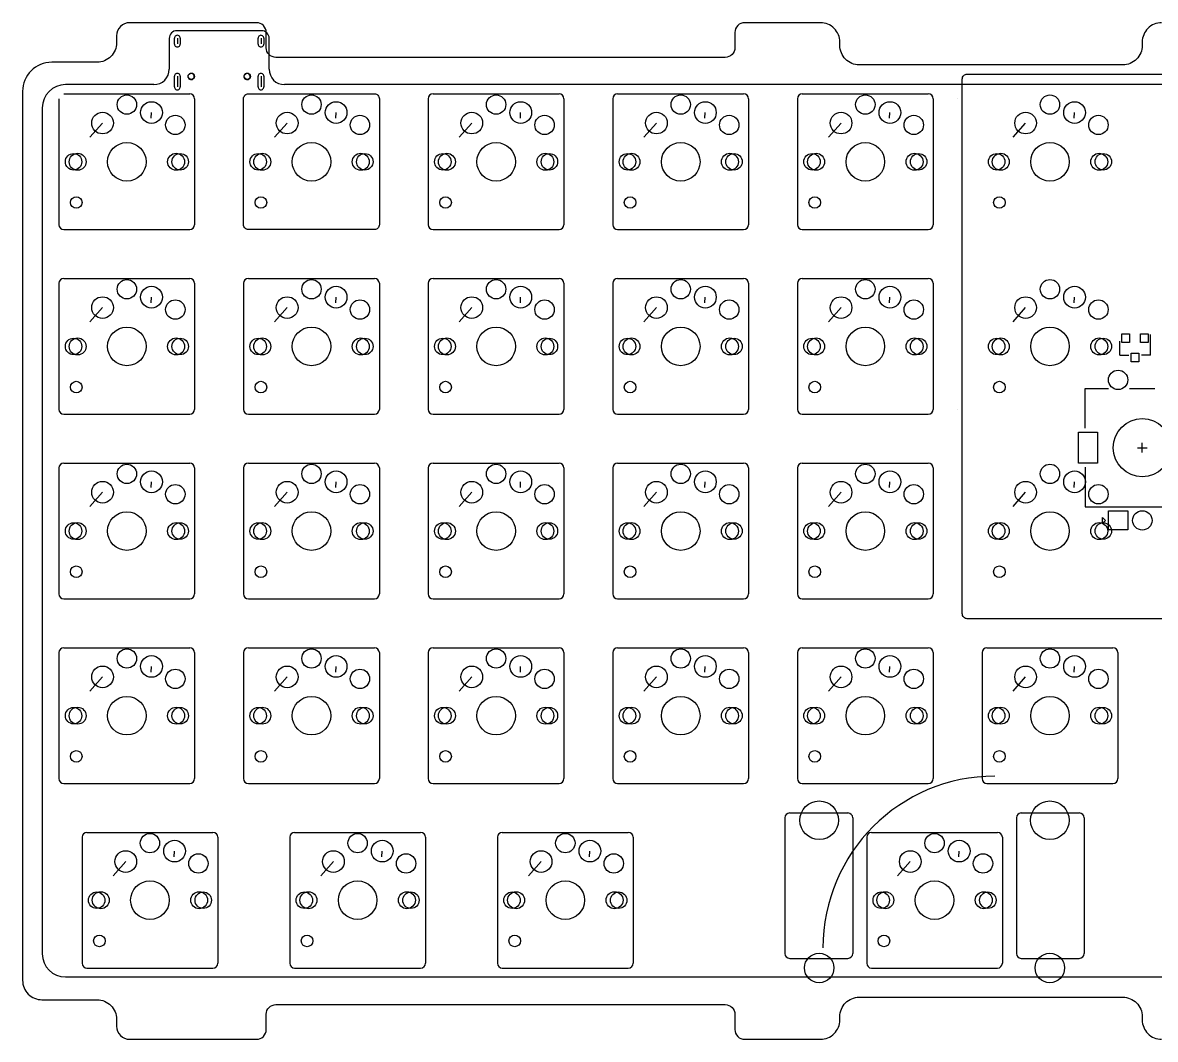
# Model space of a CAD drawing. Header units: millimetres. Extents: x -1 to 306, y -100 to 5.
# Drawn here: x -1.2 to 115.7, y -100.1 to 4.8 of the extents above; entities that cross this region are included whole.
import ezdxf

# ---------------------------------------------------------------- set-up
doc = ezdxf.new("R2010")
doc.units = ezdxf.units.MM
doc.header["$MEASUREMENT"] = 0
doc.layers.add('PCB', color=5, linetype='Continuous', lineweight=25)
doc.layers.add('Top Plate', color=3, linetype='Continuous', lineweight=25)

msp = doc.modelspace()

# ---------------------------------------------------------------- linework, layer by layer
for p, q in [((2.52, -3.02), (2.52, -16.02)), ((3.02, -2.52), (16.02, -2.52)), ((16.52, -3.02), (16.52, -16.02)), ((40.62, -3.02), (40.62, -16.02)), ((41.12, -2.52), (54.12, -2.52)), ((54.62, -3.02), (54.62, -16.02)), ((59.67, -3.02), (59.67, -16.02)), ((60.17, -2.52), (73.17, -2.52)), ((73.67, -3.02), (73.67, -16.02)), ((78.72, -3.02), (78.72, -16.02)), ((79.22, -2.52), (92.22, -2.52)), ((92.72, -3.02), (92.72, -16.02)), ((3.02, -16.52), (16.02, -16.52)), ((41.12, -16.52), (54.12, -16.52)), ((60.17, -16.52), (73.17, -16.52)), ((79.22, -16.52), (92.22, -16.52)), ((2.52, -22.07), (2.52, -35.08)), ((3.02, -21.57), (16.02, -21.57)), ((16.52, -22.07), (16.52, -35.08)), ((21.57, -22.07), (21.57, -35.08)), ((22.07, -21.57), (35.08, -21.57)), ((35.58, -22.07), (35.58, -35.08)), ((40.62, -22.07), (40.62, -35.08)), ((41.12, -21.57), (54.12, -21.57)), ((54.62, -22.07), (54.62, -35.08)), ((59.67, -22.07), (59.67, -35.08)), ((60.17, -21.57), (73.17, -21.57)), ((73.67, -22.07), (73.67, -35.08)), ((78.72, -22.07), (78.72, -35.08)), ((79.22, -21.57), (92.22, -21.57)), ((92.72, -22.07), (92.72, -35.08)), ((3.02, -35.58), (16.02, -35.58)), ((22.07, -35.58), (35.08, -35.58)), ((41.12, -35.58), (54.12, -35.58)), ((60.17, -35.58), (73.17, -35.58)), ((79.22, -35.58), (92.22, -35.58)), ((3.02, -40.62), (16.02, -40.62)), ((22.07, -40.62), (35.08, -40.62)), ((41.12, -40.62), (54.12, -40.62)), ((60.17, -40.62), (73.17, -40.62)), ((79.22, -40.62), (92.22, -40.62)), ((2.52, -41.12), (2.52, -54.12)), ((16.52, -41.12), (16.52, -54.12)), ((21.57, -41.12), (21.57, -54.12)), ((35.58, -41.12), (35.58, -54.12)), ((40.62, -41.12), (40.62, -54.12)), ((54.62, -41.12), (54.62, -54.12)), ((59.67, -41.12), (59.67, -54.12)), ((73.67, -41.12), (73.67, -54.12)), ((78.72, -41.12), (78.72, -54.12)), ((92.72, -41.12), (92.72, -54.12)), ((3.02, -54.62), (16.02, -54.62)), ((22.07, -54.62), (35.08, -54.62)), ((41.12, -54.62), (54.12, -54.62)), ((60.17, -54.62), (73.17, -54.62)), ((79.22, -54.62), (92.22, -54.62)), ((2.52, -60.17), (2.52, -73.17)), ((3.02, -59.67), (16.02, -59.67)), ((16.52, -60.17), (16.52, -73.17)), ((21.57, -60.17), (21.57, -73.17)), ((22.07, -59.67), (35.08, -59.67)), ((35.58, -60.17), (35.58, -73.17)), ((40.62, -60.17), (40.62, -73.17)), ((41.12, -59.67), (54.12, -59.67)), ((54.62, -60.17), (54.62, -73.17)), ((59.67, -60.17), (59.67, -73.17)), ((60.17, -59.67), (73.17, -59.67)), ((73.67, -60.17), (73.67, -73.17)), ((78.72, -60.17), (78.72, -73.17)), ((79.22, -59.67), (92.22, -59.67)), ((92.72, -60.17), (92.72, -73.17)), ((97.78, -60.17), (97.78, -73.17)), ((98.28, -59.67), (111.28, -59.67)), ((111.78, -60.17), (111.78, -73.17)), ((3.02, -73.67), (16.02, -73.67)), ((22.07, -73.67), (35.08, -73.67)), ((41.12, -73.67), (54.12, -73.67)), ((60.17, -73.67), (73.17, -73.67)), ((79.22, -73.67), (92.22, -73.67)), ((98.28, -73.67), (111.28, -73.67)), ((77.93, -76.72), (83.93, -76.72)), ((101.81, -76.72), (107.81, -76.72)), ((77.43, -77.22), (77.43, -91.22)), ((84.43, -77.22), (84.43, -91.22)), ((101.31, -77.22), (101.31, -91.22)), ((108.31, -77.22), (108.31, -91.22)), ((4.91, -79.22), (4.91, -92.22)), ((5.41, -78.72), (18.41, -78.72)), ((18.91, -79.22), (18.91, -92.22)), ((26.34, -79.22), (26.34, -92.22)), ((26.84, -78.72), (39.84, -78.72)), ((40.34, -79.22), (40.34, -92.22)), ((47.77, -79.22), (47.77, -92.22)), ((48.27, -78.72), (61.27, -78.72)), ((61.77, -79.22), (61.77, -92.22)), ((85.87, -79.22), (85.87, -92.22)), ((86.37, -78.72), (99.37, -78.72)), ((99.87, -79.22), (99.87, -92.22)), ((77.93, -91.72), (83.93, -91.72)), ((101.81, -91.72), (107.81, -91.72)), ((5.41, -92.72), (18.41, -92.72)), ((26.84, -92.72), (39.84, -92.72)), ((48.27, -92.72), (61.27, -92.72)), ((86.37, -92.72), (99.37, -92.72))]:
    msp.add_line(p, q)
msp.add_lwpolyline([(116.3, 4.82, 0.414214), (114.3, 2.82), (114.3, 2.47, -0.414214), (112.3, 0.47), (85.1, 0.47, -0.414214), (83.1, 2.47), (83.1, 2.82, 0.414214), (81.1, 4.82), (73.27, 4.82, 0.414214), (72.27, 3.82), (72.27, 2.24, -0.414214), (71.27, 1.24), (24.91, 1.24, -0.414214), (23.91, 2.24), (23.91, 3.82, 0.414214), (22.91, 4.82), (9.81, 4.82, 0.414214), (8.46, 3.47), (8.46, 2.74, -0.414214), (6.46, 0.74), (1.77, 0.74, 0.414214), (-1.23, -2.26), (-1.23, -93.99, 0.414214), (0.77, -95.99), (6.46, -95.99, -0.414214), (8.46, -97.99), (8.46, -98.72, 0.414214), (9.81, -100.07), (22.91, -100.07, 0.414214), (23.91, -99.07), (23.91, -97.49, -0.414214), (24.91, -96.49), (71.27, -96.49, -0.414214), (72.27, -97.49), (72.27, -99.07, 0.414214), (73.27, -100.07), (81.1, -100.07, 0.414214), (83.1, -98.07), (83.1, -97.73, -0.414214), (85.1, -95.73), (112.3, -95.73, -0.414214), (114.3, -97.73), (114.3, -98.07, 0.414214), (116.3, -100.07)], format="xyb")
at = {"flags": 128}
msp.add_lwpolyline([(35.08, -2.52, -0.414214), (35.58, -3.02), (35.58, -16.02, -0.414214), (35.08, -16.52), (22.07, -16.52, -0.414214), (21.57, -16.02), (21.57, -3.02, -0.414214), (22.07, -2.52)], format="xyb", close=True, dxfattribs=at)
for centre, start, end in [((16.02, -3.02), 0, 90), ((41.12, -3.02), 90, 180), ((54.12, -3.02), 0, 90), ((60.17, -3.02), 90, 180), ((73.17, -3.02), 0, 90), ((79.22, -3.02), 90, 180), ((92.22, -3.02), 0, 90), ((3.02, -16.02), 180, 270), ((16.02, -16.02), 270, 0), ((41.12, -16.02), 180, 270), ((54.12, -16.02), 270, 0), ((60.17, -16.02), 180, 270), ((73.17, -16.02), 270, 0), ((79.22, -16.02), 180, 270), ((92.22, -16.02), 270, 0), ((3.02, -22.07), 90, 180), ((16.02, -22.07), 0, 90), ((22.07, -22.07), 90, 180), ((35.08, -22.07), 0, 90), ((41.12, -22.07), 90, 180), ((54.12, -22.07), 0, 90), ((60.17, -22.07), 90, 180), ((73.17, -22.07), 0, 90), ((79.22, -22.07), 90, 180), ((92.22, -22.07), 0, 90), ((3.02, -35.08), 180, 270), ((16.02, -35.08), 270, 0), ((22.07, -35.08), 180, 270), ((35.08, -35.08), 270, 0), ((41.12, -35.08), 180, 270), ((54.12, -35.08), 270, 0), ((60.17, -35.08), 180, 270), ((73.17, -35.08), 270, 0), ((79.22, -35.08), 180, 270), ((92.22, -35.08), 270, 0), ((3.02, -41.12), 90, 180), ((16.02, -41.12), 0, 90), ((22.07, -41.12), 90, 180), ((35.08, -41.12), 0, 90), ((41.12, -41.12), 90, 180), ((54.12, -41.12), 0, 90), ((60.17, -41.12), 90, 180), ((73.17, -41.12), 0, 90), ((79.22, -41.12), 90, 180), ((92.22, -41.12), 0, 90), ((3.02, -54.12), 180, 270), ((16.02, -54.12), 270, 0), ((22.07, -54.12), 180, 270), ((35.08, -54.12), 270, 0), ((41.12, -54.12), 180, 270), ((54.12, -54.12), 270, 0), ((60.17, -54.12), 180, 270), ((73.17, -54.12), 270, 0), ((79.22, -54.12), 180, 270), ((92.22, -54.12), 270, 0), ((3.02, -60.17), 90, 180), ((16.02, -60.17), 0, 90), ((22.07, -60.17), 90, 180), ((35.08, -60.17), 0, 90), ((41.12, -60.17), 90, 180), ((54.12, -60.17), 0, 90), ((60.17, -60.17), 90, 180), ((73.17, -60.17), 0, 90), ((79.22, -60.17), 90, 180), ((92.22, -60.17), 0, 90), ((98.28, -60.17), 90, 180), ((111.28, -60.17), 0, 90), ((3.02, -73.17), 180, 270), ((16.02, -73.17), 270, 0), ((22.07, -73.17), 180, 270), ((35.08, -73.17), 270, 0), ((41.12, -73.17), 180, 270), ((54.12, -73.17), 270, 0), ((60.17, -73.17), 180, 270), ((73.17, -73.17), 270, 0), ((79.22, -73.17), 180, 270), ((92.22, -73.17), 270, 0), ((98.28, -73.17), 180, 270), ((111.28, -73.17), 270, 0), ((77.93, -77.22), 90, 180), ((83.93, -77.22), 0, 90), ((101.81, -77.22), 90, 180), ((107.81, -77.22), 0, 90), ((5.41, -79.22), 90, 180), ((18.41, -79.22), 0, 90), ((26.84, -79.22), 90, 180), ((39.84, -79.22), 0, 90), ((48.27, -79.22), 90, 180), ((61.27, -79.22), 0, 90), ((86.37, -79.22), 90, 180), ((99.37, -79.22), 0, 90), ((5.41, -92.22), 180, 270), ((18.41, -92.22), 270, 0), ((26.84, -92.22), 180, 270), ((39.84, -92.22), 270, 0), ((48.27, -92.22), 180, 270), ((61.27, -92.22), 270, 0), ((77.93, -91.22), 180, 270), ((83.93, -91.22), 270, 0), ((86.37, -92.22), 180, 270), ((99.37, -92.22), 270, 0), ((101.81, -91.22), 180, 270), ((107.81, -91.22), 270, 0)]:
    msp.add_arc(centre, 0.5, start, end)
at = {"layer": 'PCB', "flags": 128}
for points in [[(23.42, 3.99), (14.69, 3.99)], [(13.89, 3.2), (13.89, 0.02)], [(14.43, 2.62), (14.43, 3.22)], [(14.74, 3.23), (14.74, 2.63)], [(15.03, 3.22), (15.03, 2.62)], [(23.07, 2.62), (23.07, 3.22)], [(23.38, 3.23), (23.38, 2.63)], [(23.66, 3.22), (23.66, 2.62)], [(24.21, 0.02), (24.21, 3.2)], [(14.43, -1.8), (14.43, -0.71)], [(14.74, -0.7), (14.74, -1.8)], [(15.03, -0.71), (15.03, -1.8)], [(23.07, -1.8), (23.07, -0.71)], [(23.38, -0.7), (23.38, -1.8)], [(23.66, -0.71), (23.66, -1.8)], [(12.31, -1.56), (3.18, -1.56)], [(301.63, -1.56), (25.8, -1.56)], [(0.8, -3.95), (0.8, -91.26)], [(12.03, -5.03), (12.06, -4.45)], [(31.08, -5.03), (31.11, -4.45)], [(50.13, -5.03), (50.16, -4.45)], [(69.18, -5.03), (69.21, -4.45)], [(88.23, -5.03), (88.26, -4.45)], [(107.28, -5.03), (107.31, -4.45)], [(5.72, -6.99), (7.02, -5.53)], [(24.77, -6.99), (26.07, -5.53)], [(43.82, -6.99), (45.12, -5.53)], [(62.87, -6.99), (64.17, -5.53)], [(81.92, -6.99), (83.22, -5.53)], [(100.97, -6.99), (102.27, -5.53)], [(12.03, -24.08), (12.06, -23.5)], [(31.08, -24.08), (31.11, -23.5)], [(50.13, -24.08), (50.16, -23.5)], [(69.18, -24.08), (69.21, -23.5)], [(88.23, -24.08), (88.26, -23.5)], [(107.28, -24.08), (107.31, -23.5)], [(5.72, -26.04), (7.02, -24.58)], [(24.77, -26.04), (26.07, -24.58)], [(43.82, -26.04), (45.12, -24.58)], [(62.87, -26.04), (64.17, -24.58)], [(81.92, -26.04), (83.22, -24.58)], [(100.97, -26.04), (102.27, -24.58)], [(111.98, -29.5), (111.98, -28.04)], [(112.21, -27.29), (113, -27.29), (113, -28.18), (112.21, -28.18), (112.21, -27.29)], [(114.11, -27.29), (114.9, -27.29), (114.9, -28.18), (114.11, -28.18), (114.11, -27.29)], [(115.14, -29.5), (115.14, -27.34)], [(111.98, -29.5), (112.91, -29.5)], [(113.16, -29.29), (113.95, -29.29), (113.95, -30.18), (113.16, -30.18), (113.16, -29.29)], [(115.14, -29.5), (114.21, -29.5)], [(108.41, -32.93), (110.81, -32.93)], [(108.41, -37.03), (108.41, -32.93)], [(113, -32.93), (115.61, -32.93)], [(109.7, -40.62), (107.71, -40.62), (107.71, -37.43), (109.7, -37.43), (109.7, -40.62)], [(114.31, -39.53), (114.31, -38.53)], [(113.81, -39.03), (114.81, -39.03)], [(108.41, -41.03), (108.41, -45.13)], [(12.03, -43.13), (12.06, -42.55)], [(31.08, -43.13), (31.11, -42.55)], [(50.13, -43.13), (50.16, -42.55)], [(69.18, -43.13), (69.21, -42.55)], [(88.23, -43.13), (88.26, -42.55)], [(107.28, -43.13), (107.31, -42.55)], [(5.72, -45.09), (7.02, -43.63)], [(24.77, -45.09), (26.07, -43.63)], [(43.82, -45.09), (45.12, -43.63)], [(62.87, -45.09), (64.17, -43.63)], [(81.92, -45.09), (83.22, -43.63)], [(100.97, -45.09), (102.27, -43.63)], [(108.41, -45.13), (120.21, -45.13)], [(112.8, -47.52), (110.81, -47.52), (110.81, -45.53), (112.8, -45.53), (112.8, -47.52)], [(110.21, -46.23), (110.51, -46.53)], [(110.21, -46.83), (110.21, -46.23)], [(110.51, -46.53), (110.21, -46.83)], [(12.03, -62.18), (12.06, -61.6)], [(31.08, -62.18), (31.11, -61.6)], [(50.13, -62.18), (50.16, -61.6)], [(69.18, -62.18), (69.21, -61.6)], [(88.23, -62.18), (88.26, -61.6)], [(107.28, -62.18), (107.31, -61.6)], [(5.72, -64.14), (7.02, -62.68)], [(24.77, -64.14), (26.07, -62.68)], [(43.82, -64.14), (45.12, -62.68)], [(62.87, -64.14), (64.17, -62.68)], [(81.92, -64.14), (83.22, -62.68)], [(100.97, -64.14), (102.27, -62.68)], [(14.41, -81.23), (14.45, -80.65)], [(35.84, -81.23), (35.88, -80.65)], [(57.27, -81.23), (57.31, -80.65)], [(95.37, -81.23), (95.41, -80.65)], [(8.1, -83.19), (9.41, -81.73)], [(29.53, -83.19), (30.84, -81.73)], [(50.96, -83.19), (52.27, -81.73)], [(89.06, -83.19), (90.37, -81.73)], [(3.18, -93.64), (301.63, -93.64)]]:
    msp.add_lwpolyline(points, dxfattribs=at)
at = {"layer": 'PCB'}
for centre, radius in [((16.17, -0.72), 0.325), ((16.16, -0.4), 0.005), ((21.95, -0.72), 0.325), ((21.93, -0.4), 0.005), ((9.53, -3.63), 1), ((12.07, -4.45), 1.12), ((28.58, -3.63), 1), ((31.12, -4.45), 1.12), ((47.63, -3.63), 1), ((50.17, -4.45), 1.12), ((66.68, -3.63), 1), ((69.22, -4.45), 1.12), ((85.73, -3.63), 1), ((88.27, -4.45), 1.12), ((104.78, -3.63), 1), ((107.32, -4.45), 1.12), ((7.02, -5.53), 1.12), ((26.07, -5.53), 1.12), ((45.12, -5.53), 1.12), ((64.17, -5.53), 1.12), ((83.22, -5.53), 1.12), ((102.27, -5.53), 1.12), ((14.53, -5.73), 1), ((33.58, -5.73), 1), ((52.63, -5.73), 1), ((71.68, -5.73), 1), ((90.73, -5.73), 1), ((109.78, -5.73), 1), ((9.53, -9.53), 1.99), ((28.58, -9.53), 1.99), ((47.63, -9.53), 1.99), ((66.68, -9.53), 1.99), ((85.73, -9.53), 1.99), ((104.78, -9.53), 1.99), ((4.03, -9.53), 0.85), ((4.45, -9.53), 0.875), ((14.61, -9.53), 0.875), ((15.03, -9.53), 0.85), ((23.08, -9.53), 0.85), ((23.5, -9.53), 0.875), ((33.66, -9.53), 0.875), ((34.08, -9.53), 0.85), ((42.13, -9.53), 0.85), ((42.55, -9.53), 0.875), ((52.71, -9.53), 0.875), ((53.13, -9.53), 0.85), ((61.18, -9.53), 0.85), ((61.6, -9.53), 0.875), ((71.76, -9.53), 0.875), ((72.18, -9.53), 0.85), ((80.23, -9.53), 0.85), ((80.65, -9.53), 0.875), ((90.81, -9.53), 0.875), ((91.23, -9.53), 0.85), ((99.28, -9.53), 0.85), ((99.7, -9.53), 0.875), ((109.86, -9.53), 0.875), ((110.28, -9.53), 0.85), ((4.31, -13.73), 0.6), ((23.36, -13.73), 0.6), ((42.41, -13.73), 0.6), ((61.46, -13.73), 0.6), ((80.51, -13.73), 0.6), ((99.56, -13.73), 0.6), ((9.53, -22.68), 1), ((28.58, -22.68), 1), ((47.63, -22.68), 1), ((66.68, -22.68), 1), ((85.73, -22.68), 1), ((104.78, -22.68), 1), ((12.07, -23.5), 1.12), ((31.12, -23.5), 1.12), ((50.17, -23.5), 1.12), ((69.22, -23.5), 1.12), ((88.27, -23.5), 1.12), ((107.32, -23.5), 1.12), ((7.02, -24.58), 1.12), ((14.53, -24.78), 1), ((26.07, -24.58), 1.12), ((33.58, -24.78), 1), ((45.12, -24.58), 1.12), ((52.63, -24.78), 1), ((64.17, -24.58), 1.12), ((71.68, -24.78), 1), ((83.22, -24.58), 1.12), ((90.73, -24.78), 1), ((102.27, -24.58), 1.12), ((109.78, -24.78), 1), ((9.53, -28.58), 1.99), ((28.58, -28.58), 1.99), ((47.63, -28.58), 1.99), ((66.68, -28.58), 1.99), ((85.73, -28.58), 1.99), ((104.78, -28.58), 1.99), ((4.03, -28.58), 0.85), ((4.45, -28.58), 0.875), ((14.61, -28.58), 0.875), ((15.03, -28.58), 0.85), ((23.08, -28.58), 0.85), ((23.5, -28.58), 0.875), ((33.66, -28.58), 0.875), ((34.08, -28.58), 0.85), ((42.13, -28.58), 0.85), ((42.55, -28.58), 0.875), ((52.71, -28.58), 0.875), ((53.13, -28.58), 0.85), ((61.18, -28.58), 0.85), ((61.6, -28.58), 0.875), ((71.76, -28.58), 0.875), ((72.18, -28.58), 0.85), ((80.23, -28.58), 0.85), ((80.65, -28.58), 0.875), ((90.81, -28.58), 0.875), ((91.23, -28.58), 0.85), ((99.28, -28.58), 0.85), ((99.7, -28.58), 0.875), ((109.86, -28.58), 0.875), ((110.28, -28.58), 0.85), ((111.81, -32.03), 1), ((4.31, -32.78), 0.6), ((23.36, -32.78), 0.6), ((42.41, -32.78), 0.6), ((61.46, -32.78), 0.6), ((80.51, -32.78), 0.6), ((99.56, -32.78), 0.6), ((114.31, -39.03), 3), ((9.53, -41.73), 1), ((28.58, -41.73), 1), ((47.63, -41.73), 1), ((66.68, -41.73), 1), ((85.73, -41.73), 1), ((104.78, -41.73), 1), ((12.07, -42.55), 1.12), ((31.12, -42.55), 1.12), ((50.17, -42.55), 1.12), ((69.22, -42.55), 1.12), ((88.27, -42.55), 1.12), ((107.32, -42.55), 1.12), ((7.02, -43.63), 1.12), ((14.53, -43.83), 1), ((26.07, -43.63), 1.12), ((33.58, -43.83), 1), ((45.12, -43.63), 1.12), ((52.63, -43.83), 1), ((64.17, -43.63), 1.12), ((71.68, -43.83), 1), ((83.22, -43.63), 1.12), ((90.73, -43.83), 1), ((102.27, -43.63), 1.12), ((109.78, -43.83), 1), ((114.31, -46.53), 1), ((4.45, -47.63), 0.875), ((9.53, -47.63), 1.99), ((14.61, -47.63), 0.875), ((23.5, -47.63), 0.875), ((28.58, -47.63), 1.99), ((33.66, -47.63), 0.875), ((42.55, -47.63), 0.875), ((47.63, -47.63), 1.99), ((52.71, -47.63), 0.875), ((61.6, -47.63), 0.875), ((66.68, -47.63), 1.99), ((71.76, -47.63), 0.875), ((80.65, -47.63), 0.875), ((85.73, -47.63), 1.99), ((90.81, -47.63), 0.875), ((99.7, -47.63), 0.875), ((104.78, -47.63), 1.99), ((109.86, -47.63), 0.875), ((4.03, -47.63), 0.85), ((15.03, -47.63), 0.85), ((23.08, -47.63), 0.85), ((34.08, -47.63), 0.85), ((42.13, -47.63), 0.85), ((53.13, -47.63), 0.85), ((61.18, -47.63), 0.85), ((72.18, -47.63), 0.85), ((80.23, -47.63), 0.85), ((91.23, -47.63), 0.85), ((99.28, -47.63), 0.85), ((110.28, -47.63), 0.85), ((4.31, -51.83), 0.6), ((23.36, -51.83), 0.6), ((42.41, -51.83), 0.6), ((61.46, -51.83), 0.6), ((80.51, -51.83), 0.6), ((99.56, -51.83), 0.6), ((9.53, -60.78), 1), ((12.07, -61.6), 1.12), ((28.58, -60.78), 1), ((31.12, -61.6), 1.12), ((47.63, -60.78), 1), ((50.17, -61.6), 1.12), ((66.68, -60.78), 1), ((69.22, -61.6), 1.12), ((85.73, -60.78), 1), ((88.27, -61.6), 1.12), ((104.78, -60.78), 1), ((107.32, -61.6), 1.12), ((7.02, -62.68), 1.12), ((14.53, -62.88), 1), ((26.07, -62.68), 1.12), ((33.58, -62.88), 1), ((45.12, -62.68), 1.12), ((52.63, -62.88), 1), ((64.17, -62.68), 1.12), ((71.68, -62.88), 1), ((83.22, -62.68), 1.12), ((90.73, -62.88), 1), ((102.27, -62.68), 1.12), ((109.78, -62.88), 1), ((9.53, -66.68), 1.99), ((28.58, -66.68), 1.99), ((47.63, -66.68), 1.99), ((66.68, -66.68), 1.99), ((85.73, -66.68), 1.99), ((104.78, -66.68), 1.99), ((4.03, -66.68), 0.85), ((4.45, -66.68), 0.875), ((14.61, -66.68), 0.875), ((15.03, -66.68), 0.85), ((23.08, -66.68), 0.85), ((23.5, -66.68), 0.875), ((33.66, -66.68), 0.875), ((34.08, -66.68), 0.85), ((42.13, -66.68), 0.85), ((42.55, -66.68), 0.875), ((52.71, -66.68), 0.875), ((53.13, -66.68), 0.85), ((61.18, -66.68), 0.85), ((61.6, -66.68), 0.875), ((71.76, -66.68), 0.875), ((72.18, -66.68), 0.85), ((80.23, -66.68), 0.85), ((80.65, -66.68), 0.875), ((90.81, -66.68), 0.875), ((91.23, -66.68), 0.85), ((99.28, -66.68), 0.85), ((99.7, -66.68), 0.875), ((109.86, -66.68), 0.875), ((110.28, -66.68), 0.85), ((4.31, -70.88), 0.6), ((23.36, -70.88), 0.6), ((42.41, -70.88), 0.6), ((61.46, -70.88), 0.6), ((80.51, -70.88), 0.6), ((99.56, -70.88), 0.6), ((80.97, -77.47), 1.99), ((104.77, -77.47), 1.99), ((11.91, -79.83), 1), ((33.34, -79.83), 1), ((54.77, -79.83), 1), ((92.87, -79.83), 1), ((9.41, -81.73), 1.12), ((14.45, -80.65), 1.12), ((30.84, -81.73), 1.12), ((35.88, -80.65), 1.12), ((52.27, -81.73), 1.12), ((57.31, -80.65), 1.12), ((90.37, -81.73), 1.12), ((95.41, -80.65), 1.12), ((16.91, -81.93), 1), ((38.34, -81.93), 1), ((59.77, -81.93), 1), ((97.87, -81.93), 1), ((11.91, -85.72), 1.99), ((33.34, -85.72), 1.99), ((54.77, -85.72), 1.99), ((92.87, -85.72), 1.99), ((6.41, -85.72), 0.85), ((6.83, -85.72), 0.875), ((16.99, -85.72), 0.875), ((17.41, -85.72), 0.85), ((27.84, -85.72), 0.85), ((28.26, -85.72), 0.875), ((38.42, -85.72), 0.875), ((38.84, -85.72), 0.85), ((49.27, -85.72), 0.85), ((49.69, -85.72), 0.875), ((59.85, -85.72), 0.875), ((60.27, -85.72), 0.85), ((87.37, -85.72), 0.85), ((87.79, -85.72), 0.875), ((97.95, -85.72), 0.875), ((98.37, -85.72), 0.85), ((6.69, -89.92), 0.6), ((28.12, -89.92), 0.6), ((49.55, -89.92), 0.6), ((87.65, -89.92), 0.6), ((80.97, -92.71), 1.52), ((104.77, -92.71), 1.52)]:
    msp.add_circle(centre, radius, dxfattribs=at)
for centre, radius, start, end in [((14.69, 3.2), 0.794, 89.986, 179.9413), ((14.73, 3.22), 0.3, 60.0004, 119.9996), ((23.36, 3.22), 0.3, 60.0004, 119.9996), ((23.42, 3.2), 0.794, 0.0586, 90.014), ((14.73, 3.22), 0.3, 120.0002, 180), ((14.73, 2.62), 0.3, 180, 239.9999), ((14.73, 2.62), 0.3, 239.9999, 300.0001), ((14.73, 3.22), 0.3, 360, 60.0002), ((14.73, 2.62), 0.3, 300.0001, 360), ((23.36, 2.62), 0.3, 180, 239.9999), ((23.36, 3.22), 0.3, 120.0002, 180), ((23.36, 2.62), 0.3, 239.9999, 300.0001), ((23.36, 3.22), 0.3, 360, 60.0002), ((23.36, 2.62), 0.3, 300.0001, 360), ((12.31, 0.02), 1.59, 270.0213, 0.0144), ((25.8, 0.02), 1.59, 179.9856, 269.9787), ((14.73, -0.71), 0.3, 119.9999, 179.9999), ((14.73, -0.71), 0.3, 59.9999, 120.0001), ((14.73, -0.71), 0.3, 0.0001, 60.0001), ((16.16, -0.73), 0.325, 157.5001, 225.0001), ((16.16, -0.73), 0.325, 90, 157.5001), ((16.16, -0.73), 0.325, 225.0001, 292.5), ((16.16, -0.73), 0.325, 44.9996, 90.0002), ((16.16, -0.73), 0.325, 292.4999, 0), ((16.16, -0.73), 0.325, 360, 45.0003), ((21.93, -0.73), 0.325, 157.5001, 225.0001), ((21.93, -0.73), 0.325, 90, 157.5001), ((21.93, -0.73), 0.325, 225.0001, 292.5), ((21.93, -0.73), 0.325, 44.9996, 90.0002), ((21.93, -0.73), 0.325, 292.4999, 0), ((21.93, -0.73), 0.325, 360, 45.0003), ((23.36, -0.71), 0.3, 120, 180.0002), ((23.36, -0.71), 0.3, 60, 120.0004), ((23.36, -0.71), 0.3, 0.0001, 60.0002), ((3.18, -3.95), 2.38, 90.0096, 179.9903), ((14.73, -1.8), 0.3, 180, 239.9999), ((14.73, -1.8), 0.3, 239.9999, 300.0001), ((14.73, -1.8), 0.3, 300.0001, 360), ((23.36, -1.8), 0.3, 180, 239.9999), ((23.36, -1.8), 0.3, 239.9999, 300.0001), ((23.36, -1.8), 0.3, 300.0001, 360), ((99.08, -90.64), 17.72, 90, 180), ((3.18, -91.26), 2.38, 180.0099, 269.9904)]:
    msp.add_arc(centre, radius, start, end, dxfattribs=at)
at = {"layer": 'Top Plate', "flags": 128}
msp.add_lwpolyline([(114.3, -56.68), (96.25, -56.68, -0.414214), (95.73, -56.15), (95.73, -1, -0.414214), (96.25, -0.48), (208.55, -0.48, -0.414214), (209.07, -1), (209.07, -56.15, -0.414214), (208.55, -56.68), (167.69, -56.68, 0.414214), (166.21, -58.15), (166.21, -94.25, -0.414214), (165.69, -94.78), (143.87, -94.78, -0.414214), (143.35, -94.25), (143.35, -58.15, 0.414214), (141.87, -56.68)], format="xyb", close=True, dxfattribs=at)
for points in [[(95.25, -3.02), (95.25, -3.02)], [(95.25, -35.08), (95.25, -35.08)]]:
    msp.add_lwpolyline(points, close=True, dxfattribs=at)

doc.saveas('drawing.dxf')
